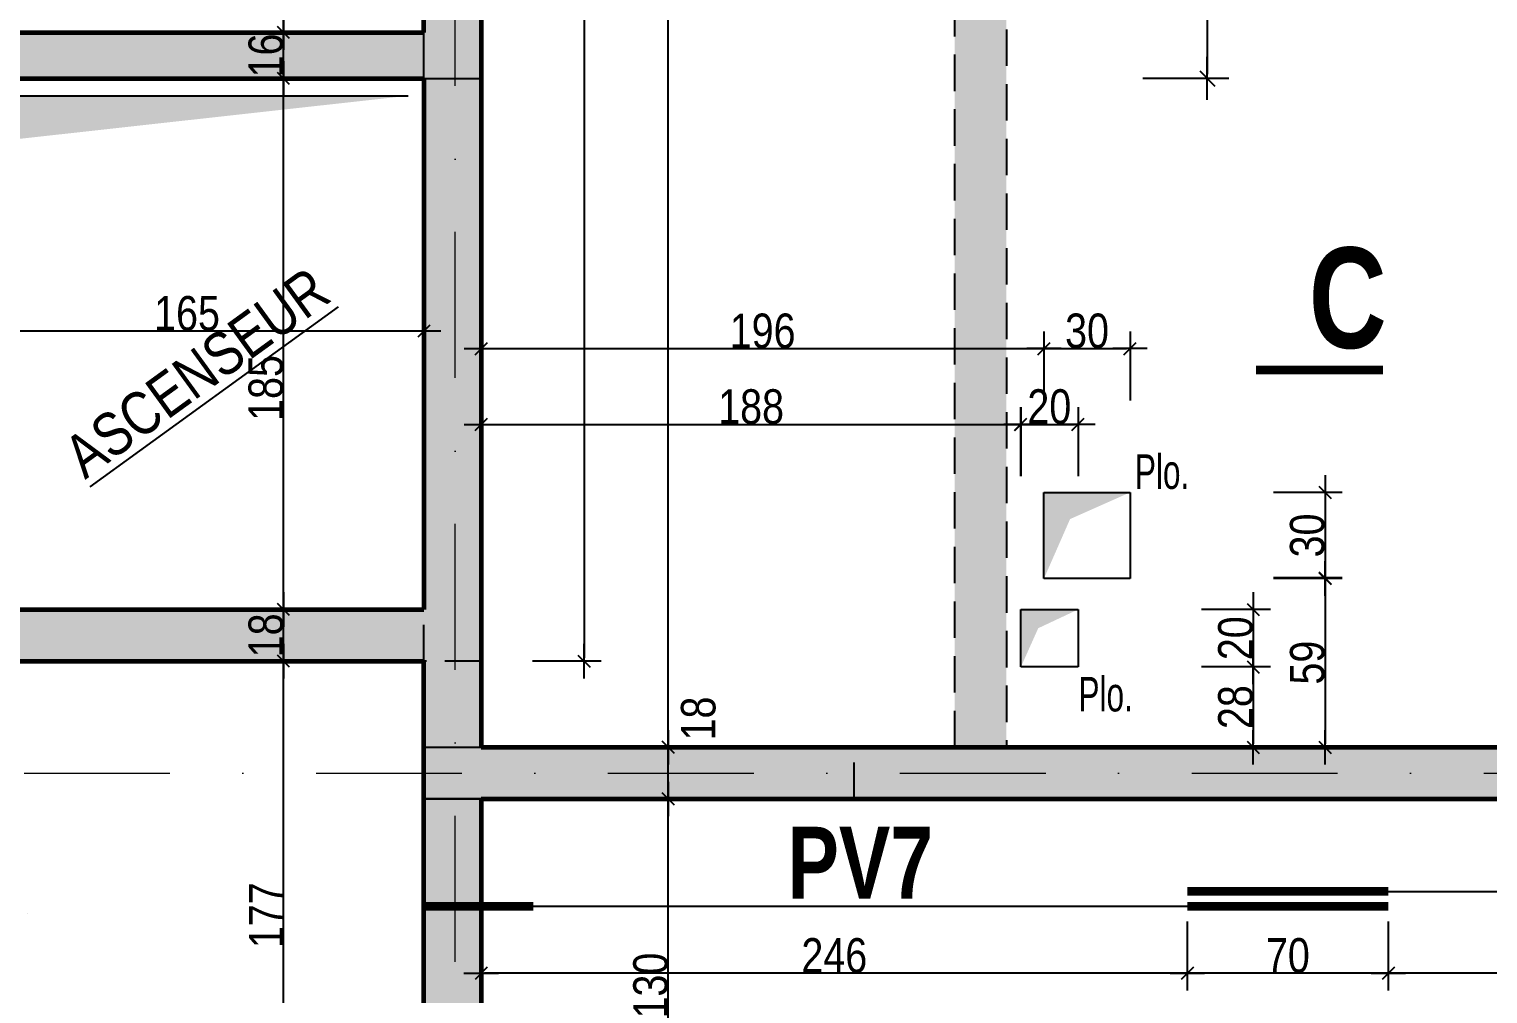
# Model space of a CAD drawing. Header units: millimetres. Extents: x 2049 to 9471, y -43633 to -39431.
# Drawn here: x 4036 to 4544, y -41762 to -41426 of the extents above; entities that cross this region are included whole.
import ezdxf
from ezdxf.enums import TextEntityAlignment as Align

# ---------------------------------------------------------------- set-up
doc = ezdxf.new("R2010")
doc.units = ezdxf.units.MM
doc.linetypes.add('CACHEX2', pattern=[19.05, 12.7, -6.35])
doc.linetypes.add('TIRETPTX2', pattern=[50.8, 25.4, -12.7, 0, -12.7])
for name, color, linetype in [('01_cote_gen', 4, 'Continuous'), ('01_murs_sup', 2, 'CACHEX2'), ('01_poch_murs', 253, 'Continuous'), ('01_poch_poteaux', 250, 'Continuous'), ('01_resv', 32, 'Continuous'), ('01_texte', 230, 'Continuous'), ('AA_COTES', 2, 'Continuous')]:
    doc.layers.add(name, color=color, linetype=linetype)
doc.layers.add('01_murs_coup', color=5, linetype='Continuous', lineweight=60)
doc.layers.add('01_tram_axes', color=2, linetype='TIRETPTX2', lineweight=9)
doc.styles.add('ARIAL NA', font='ARIALN.TTF')
doc.styles.add('impact', font='impact.ttf')
doc.styles.add('STYLE2', font='ARIALN.TTF')
doc.dimstyles.new('JB50', dxfattribs={"dimscale": 0.1, "dimtxt": 150, "dimasz": 15, "dimexe": 0.1, "dimexo": 0.1, "dimgap": 0.09, "dimtad": 1, "dimdec": 1, "dimdsep": 46, "dimtxsty": 'STYLE2', "dimblk1": 'BOND_G', "dimblk2": 'BOND_D', "dimsah": 1, "dimcen": 1.5, "dimdle": 0.01, "dimse1": 1, "dimse2": 1, "dimclrd": 4, "dimclre": 2, "dimclrt": 6, "dimazin": 2, "dimtfac": 2.333333, "dimtdec": 1, "dimtix": 1, "dimtmove": 2, "dimatfit": 3, "dimldrblk": 'BOND_G', "dimfxl": 1, "dimtolj": 1, "dimtzin": 0, "dimarcsym": 0})
doc.dimstyles.new('JB50res', dxfattribs={"dimscale": 0.1, "dimtxt": 120, "dimasz": 12, "dimexe": 0.1, "dimexo": 0.1, "dimgap": 0.09, "dimtad": 1, "dimdec": 1, "dimdsep": 46, "dimtxsty": 'STYLE2', "dimblk1": 'BOND_G', "dimblk2": 'BOND_D', "dimsah": 1, "dimcen": 1.5, "dimdle": 0.01, "dimse1": 1, "dimse2": 1, "dimclrd": 4, "dimclre": 2, "dimclrt": 6, "dimazin": 2, "dimtfac": 2.333333, "dimtdec": 1, "dimtix": 1, "dimtmove": 2, "dimatfit": 3, "dimldrblk": 'BOND_G', "dimfxl": 1, "dimtolj": 1, "dimtzin": 0, "dimarcsym": 0})
pattern_1 = [(135, (-9275.435, 6358.231), (-11.2253202, 9e-16), [7.9375, -7.9375])]

# ---------------------------------------------------------------- blocks, each defined once
blk = doc.blocks.new('BOND_G')
at = {"layer": 'AA_COTES', "color": 0}
for p, q in [((0, -5), (0, 15)), ((5, 0), (-5, 0)), ((1.77, 1.77), (-1.77, -1.77))]:
    blk.add_line(p, q, dxfattribs=at)
blk = doc.blocks.new('BOND_D')
at = {"layer": 'AA_COTES', "color": 0}
for p, q in [((0, 5), (0, -15)), ((5, 0), (-5, 0)), ((-1.77, -1.77), (1.77, 1.77))]:
    blk.add_line(p, q, dxfattribs=at)
blk = doc.blocks.new('*D4278')
at = {"layer": '01_cote_gen', "color": 4, "lineweight": -2, "ltscale": 200, "transparency": 16777216}
blk.add_line((4258.26, -41823.41), (4258.26, -41695.81), dxfattribs=at)
at = {"layer": 'Defpoints', "color": 0, "ltscale": 200, "transparency": 16777216}
for p in [(4258.26, -41694.61), (4307.48, -41694.61), (4328.55, -41824.61)]:
    blk.add_point(p, dxfattribs=at)
at = {"layer": '01_cote_gen', "color": 4, "lineweight": -2, "ltscale": 200, "transparency": 16777216, "xscale": 1.2, "yscale": 1.2, "zscale": 1.2}
for name, p, rotation in [('BOND_D', (4258.26, -41694.61), 90), ('BOND_G', (4258.26, -41824.61), 270)]:
    blk.add_blockref(name, p, dxfattribs=dict(at, rotation=rotation))
at = {"layer": '01_cote_gen', "color": 6, "ltscale": 200, "transparency": 16777216, "insert": (4252.12, -41759.61), "char_height": 12, "attachment_point": 5, "rotation": 90, "style": 'STYLE2'}
blk.add_mtext('\\A1;130', dxfattribs=at)
blk = doc.blocks.new('*D4279')
at = {"layer": '01_cote_gen', "color": 4, "lineweight": -2, "ltscale": 200, "transparency": 16777216}
blk.add_line((4258.26, -41693.41), (4258.26, -41677.81), dxfattribs=at)
at = {"layer": 'Defpoints', "color": 0, "ltscale": 200, "transparency": 16777216}
for p in [(4258.26, -41676.61), (4340.3, -41676.61), (4307.48, -41694.61)]:
    blk.add_point(p, dxfattribs=at)
at = {"layer": '01_cote_gen', "color": 4, "lineweight": -2, "ltscale": 200, "transparency": 16777216, "xscale": 1.2, "yscale": 1.2, "zscale": 1.2}
for name, p, rotation in [('BOND_D', (4258.26, -41676.61), 90), ('BOND_G', (4258.26, -41694.61), 270)]:
    blk.add_blockref(name, p, dxfattribs=dict(at, rotation=rotation))
at = {"layer": '01_cote_gen', "color": 6, "ltscale": 200, "transparency": 16777216, "insert": (4268.75, -41666.58), "char_height": 12, "attachment_point": 5, "rotation": 90, "style": 'STYLE2'}
blk.add_mtext('\\A1;18', dxfattribs=at)
blk = doc.blocks.new('*D4280')
at = {"layer": '01_cote_gen', "color": 4, "lineweight": -2, "ltscale": 200, "transparency": 16777216}
blk.add_line((4258.26, -41675.41), (4258.26, -41084.81), dxfattribs=at)
at = {"layer": 'Defpoints', "color": 0, "ltscale": 200, "transparency": 16777216}
for p in [(4258.26, -41083.61), (4328.58, -41083.61), (4340.3, -41676.61)]:
    blk.add_point(p, dxfattribs=at)
at = {"layer": '01_cote_gen', "color": 4, "lineweight": -2, "ltscale": 200, "transparency": 16777216, "xscale": 1.2, "yscale": 1.2, "zscale": 1.2}
for name, p, rotation in [('BOND_D', (4258.26, -41083.61), 90), ('BOND_G', (4258.26, -41676.61), 270)]:
    blk.add_blockref(name, p, dxfattribs=dict(at, rotation=rotation))
at = {"layer": '01_cote_gen', "color": 6, "ltscale": 200, "transparency": 16777216, "insert": (4252.12, -41380.11), "char_height": 12, "attachment_point": 5, "rotation": 90, "style": 'STYLE2'}
blk.add_mtext('\\A1;593', dxfattribs=at)
blk = doc.blocks.new('*D4315')
at = {"layer": '01_murs_sup', "color": 4, "lineweight": -2, "ltscale": 200, "transparency": 16777216}
blk.add_line((4228.91, -41068.81), (4228.91, -41645.41), dxfattribs=at)
at = {"layer": 'Defpoints', "color": 0, "ltscale": 200, "transparency": 16777216}
for p in [(4213.95, -41067.61), (4147.03, -41646.61), (4228.91, -41646.61)]:
    blk.add_point(p, dxfattribs=at)
at = {"layer": '01_murs_sup', "color": 4, "lineweight": -2, "ltscale": 200, "transparency": 16777216, "xscale": 1.2, "yscale": 1.2, "zscale": 1.2}
for name, p, rotation in [('BOND_G', (4228.91, -41067.61), 90), ('BOND_D', (4228.91, -41646.61), 270)]:
    blk.add_blockref(name, p, dxfattribs=dict(at, rotation=rotation))
at = {"layer": '01_murs_sup', "color": 6, "ltscale": 200, "transparency": 16777216, "insert": (4222.77, -41357.11), "char_height": 12, "attachment_point": 5, "rotation": 90, "style": 'STYLE2'}
blk.add_mtext('\\A1;579', dxfattribs=at)
blk = doc.blocks.new('*D4332')
at = {"layer": '01_cote_gen', "color": 4, "lineweight": -2, "ltscale": 200, "transparency": 16777216}
blk.add_line((4171.86, -41531.64), (4009.3, -41531.64), dxfattribs=at)
at = {"layer": 'Defpoints', "color": 0, "ltscale": 200, "transparency": 16777216}
for p in [(4008.1, -41531.64), (4173.06, -41579.54), (4008.1, -41593.36)]:
    blk.add_point(p, dxfattribs=at)
at = {"layer": '01_cote_gen', "color": 4, "lineweight": -2, "ltscale": 200, "transparency": 16777216, "xscale": 1.2, "yscale": 1.2, "zscale": 1.2, "rotation": 180}
blk.add_blockref('BOND_D', (4008.1, -41531.64), dxfattribs=at)
at = {"layer": '01_cote_gen', "color": 4, "lineweight": -2, "ltscale": 200, "transparency": 16777216, "xscale": 1.2, "yscale": 1.2, "zscale": 1.2}
blk.add_blockref('BOND_G', (4173.06, -41531.64), dxfattribs=at)
at = {"layer": '01_cote_gen', "color": 6, "ltscale": 200, "transparency": 16777216, "insert": (4090.58, -41525.5), "char_height": 12, "attachment_point": 5, "style": 'STYLE2'}
blk.add_mtext('\\A1;165', dxfattribs=at)
blk = doc.blocks.new('*D4342')
at = {"layer": '01_cote_gen', "color": 4, "lineweight": -2, "ltscale": 200, "transparency": 16777216}
blk.add_line((4124.21, -41822.41), (4124.21, -41647.81), dxfattribs=at)
at = {"layer": 'Defpoints', "color": 0, "ltscale": 200, "transparency": 16777216}
for p in [(4124.21, -41646.61), (4142.21, -41646.61), (4142.21, -41823.61)]:
    blk.add_point(p, dxfattribs=at)
at = {"layer": '01_cote_gen', "color": 4, "lineweight": -2, "ltscale": 200, "transparency": 16777216, "xscale": 1.2, "yscale": 1.2, "zscale": 1.2}
for name, p, rotation in [('BOND_D', (4124.21, -41646.61), 90), ('BOND_G', (4124.21, -41823.61), 270)]:
    blk.add_blockref(name, p, dxfattribs=dict(at, rotation=rotation))
at = {"layer": '01_cote_gen', "color": 6, "ltscale": 200, "transparency": 16777216, "insert": (4118.18, -41735.11), "char_height": 12, "attachment_point": 5, "rotation": 90, "style": 'STYLE2'}
blk.add_mtext('\\A1;177', dxfattribs=at)
blk = doc.blocks.new('*D4343')
at = {"layer": '01_cote_gen', "color": 4, "lineweight": -2, "ltscale": 200, "transparency": 16777216}
blk.add_line((4124.21, -41645.41), (4124.21, -41629.81), dxfattribs=at)
at = {"layer": 'Defpoints', "color": 0, "ltscale": 200, "transparency": 16777216}
for p in [(4124.21, -41628.61), (4154.18, -41628.61), (4154.18, -41646.61)]:
    blk.add_point(p, dxfattribs=at)
at = {"layer": '01_cote_gen', "color": 4, "lineweight": -2, "ltscale": 200, "transparency": 16777216, "xscale": 1.2, "yscale": 1.2, "zscale": 1.2}
for name, p, rotation in [('BOND_D', (4124.21, -41628.61), 90), ('BOND_G', (4124.21, -41646.61), 270)]:
    blk.add_blockref(name, p, dxfattribs=dict(at, rotation=rotation))
at = {"layer": '01_cote_gen', "color": 6, "ltscale": 200, "transparency": 16777216, "insert": (4118.08, -41637.61), "char_height": 12, "attachment_point": 5, "rotation": 90, "style": 'STYLE2'}
blk.add_mtext('\\A1;18', dxfattribs=at)
blk = doc.blocks.new('*D4344')
at = {"layer": '01_cote_gen', "color": 4, "lineweight": -2, "ltscale": 200, "transparency": 16777216}
blk.add_line((4124.21, -41627.41), (4124.21, -41444.81), dxfattribs=at)
at = {"layer": 'Defpoints', "color": 0, "ltscale": 200, "transparency": 16777216}
for p in [(4124.21, -41443.61), (4142.21, -41443.61), (4142.21, -41628.61)]:
    blk.add_point(p, dxfattribs=at)
at = {"layer": '01_cote_gen', "color": 4, "lineweight": -2, "ltscale": 200, "transparency": 16777216, "xscale": 1.2, "yscale": 1.2, "zscale": 1.2}
for name, p, rotation in [('BOND_D', (4124.21, -41443.61), 90), ('BOND_G', (4124.21, -41628.61), 270)]:
    blk.add_blockref(name, p, dxfattribs=dict(at, rotation=rotation))
at = {"layer": '01_cote_gen', "color": 6, "ltscale": 200, "transparency": 16777216, "insert": (4118.08, -41551.44), "char_height": 12, "attachment_point": 5, "rotation": 90, "style": 'STYLE2'}
blk.add_mtext('\\A1;185', dxfattribs=at)
blk = doc.blocks.new('*D4345')
at = {"layer": '01_cote_gen', "color": 4, "lineweight": -2, "ltscale": 200, "transparency": 16777216}
blk.add_line((4124.21, -41442.41), (4124.21, -41428.81), dxfattribs=at)
at = {"layer": 'Defpoints', "color": 0, "ltscale": 200, "transparency": 16777216}
for p in [(4124.21, -41427.61), (4149.02, -41427.61), (4149.02, -41443.61)]:
    blk.add_point(p, dxfattribs=at)
at = {"layer": '01_cote_gen', "color": 4, "lineweight": -2, "ltscale": 200, "transparency": 16777216, "xscale": 1.2, "yscale": 1.2, "zscale": 1.2}
for name, p, rotation in [('BOND_D', (4124.21, -41427.61), 90), ('BOND_G', (4124.21, -41443.61), 270)]:
    blk.add_blockref(name, p, dxfattribs=dict(at, rotation=rotation))
at = {"layer": '01_cote_gen', "color": 6, "ltscale": 200, "transparency": 16777216, "insert": (4118.08, -41435.61), "char_height": 12, "attachment_point": 5, "rotation": 90, "style": 'STYLE2'}
blk.add_mtext('\\A1;16', dxfattribs=at)
blk = doc.blocks.new('*D4346')
at = {"layer": '01_cote_gen', "color": 4, "lineweight": -2, "ltscale": 200, "transparency": 16777216}
blk.add_line((4124.21, -41426.41), (4124.21, -41088.81), dxfattribs=at)
at = {"layer": 'Defpoints', "color": 0, "ltscale": 200, "transparency": 16777216}
for p in [(4124.21, -41087.61), (4143.76, -41087.61), (4149.67, -41427.61)]:
    blk.add_point(p, dxfattribs=at)
at = {"layer": '01_cote_gen', "color": 4, "lineweight": -2, "ltscale": 200, "transparency": 16777216, "xscale": 1.2, "yscale": 1.2, "zscale": 1.2}
for name, p, rotation in [('BOND_D', (4124.21, -41087.61), 90), ('BOND_G', (4124.21, -41427.61), 270)]:
    blk.add_blockref(name, p, dxfattribs=dict(at, rotation=rotation))
at = {"layer": '01_cote_gen', "color": 6, "ltscale": 200, "transparency": 16777216, "insert": (4118.08, -41240.26), "char_height": 12, "attachment_point": 5, "rotation": 90, "style": 'STYLE2'}
blk.add_mtext('\\A1;340', dxfattribs=at)
blk = doc.blocks.new('*D4521')
at = {"layer": '01_resv', "color": 4, "lineweight": -2, "ltscale": 200, "transparency": 16777216}
blk.add_line((4462.03, -41629.81), (4462.03, -41647.41), dxfattribs=at)
at = {"layer": 'Defpoints', "color": 0, "ltscale": 200, "transparency": 16777216}
for p in [(4400.99, -41628.61), (4400.99, -41648.61), (4462.03, -41648.61)]:
    blk.add_point(p, dxfattribs=at)
at = {"layer": '01_resv', "color": 4, "lineweight": -2, "ltscale": 200, "transparency": 16777216, "xscale": 1.2, "yscale": 1.2, "zscale": 1.2}
for name, p, rotation in [('BOND_G', (4462.03, -41628.61), 90), ('BOND_D', (4462.03, -41648.61), 270)]:
    blk.add_blockref(name, p, dxfattribs=dict(at, rotation=rotation))
at = {"layer": '01_resv', "color": 6, "ltscale": 200, "transparency": 16777216, "insert": (4455.89, -41638.61), "char_height": 12, "attachment_point": 5, "rotation": 90, "style": 'STYLE2'}
blk.add_mtext('\\A1;20', dxfattribs=at)
blk = doc.blocks.new('*D4522')
at = {"layer": '01_resv', "color": 4, "lineweight": -2, "ltscale": 200, "transparency": 16777216}
blk.add_line((4462.03, -41649.81), (4462.03, -41675.41), dxfattribs=at)
at = {"layer": 'Defpoints', "color": 0, "ltscale": 200, "transparency": 16777216}
for p in [(4447.66, -41648.61), (4450.14, -41676.61), (4462.03, -41676.61)]:
    blk.add_point(p, dxfattribs=at)
at = {"layer": '01_resv', "color": 4, "lineweight": -2, "ltscale": 200, "transparency": 16777216, "xscale": 1.2, "yscale": 1.2, "zscale": 1.2}
for name, p, rotation in [('BOND_G', (4462.03, -41648.61), 90), ('BOND_D', (4462.03, -41676.61), 270)]:
    blk.add_blockref(name, p, dxfattribs=dict(at, rotation=rotation))
at = {"layer": '01_resv', "color": 6, "ltscale": 200, "transparency": 16777216, "insert": (4455.89, -41662.61), "char_height": 12, "attachment_point": 5, "rotation": 90, "style": 'STYLE2'}
blk.add_mtext('\\A1;28', dxfattribs=at)
blk = doc.blocks.new('*D4523')
at = {"layer": '01_resv', "color": 4, "lineweight": -2, "ltscale": 200, "transparency": 16777216}
blk.add_line((4487.04, -41589.01), (4487.04, -41616.61), dxfattribs=at)
at = {"layer": 'Defpoints', "color": 0, "ltscale": 200, "transparency": 16777216}
for p in [(4419.13, -41587.81), (4419.13, -41617.81), (4487.04, -41617.81)]:
    blk.add_point(p, dxfattribs=at)
at = {"layer": '01_resv', "color": 4, "lineweight": -2, "ltscale": 200, "transparency": 16777216, "xscale": 1.2, "yscale": 1.2, "zscale": 1.2}
for name, p, rotation in [('BOND_G', (4487.04, -41587.81), 90), ('BOND_D', (4487.04, -41617.81), 270)]:
    blk.add_blockref(name, p, dxfattribs=dict(at, rotation=rotation))
at = {"layer": '01_resv', "color": 6, "ltscale": 200, "transparency": 16777216, "insert": (4480.91, -41602.81), "char_height": 12, "attachment_point": 5, "rotation": 90, "style": 'STYLE2'}
blk.add_mtext('\\A1;30', dxfattribs=at)
blk = doc.blocks.new('*D4524')
at = {"layer": '01_resv', "color": 4, "lineweight": -2, "ltscale": 200, "transparency": 16777216}
blk.add_line((4487.04, -41618.81), (4487.04, -41675.41), dxfattribs=at)
at = {"layer": 'Defpoints', "color": 0, "ltscale": 200, "transparency": 16777216}
for p in [(4419.13, -41617.61), (4482.83, -41676.61), (4487.04, -41676.61)]:
    blk.add_point(p, dxfattribs=at)
at = {"layer": '01_resv', "color": 4, "lineweight": -2, "ltscale": 200, "transparency": 16777216, "xscale": 1.2, "yscale": 1.2, "zscale": 1.2}
for name, p, rotation in [('BOND_G', (4487.04, -41617.61), 90), ('BOND_D', (4487.04, -41676.61), 270)]:
    blk.add_blockref(name, p, dxfattribs=dict(at, rotation=rotation))
at = {"layer": '01_resv', "color": 6, "ltscale": 200, "transparency": 16777216, "insert": (4480.91, -41647.11), "char_height": 12, "attachment_point": 5, "rotation": 90, "style": 'STYLE2'}
blk.add_mtext('\\A1;59', dxfattribs=at)
blk = doc.blocks.new('*D4525')
at = {"layer": '01_resv', "color": 4, "lineweight": -2, "ltscale": 200, "transparency": 16777216}
blk.add_line((4194.29, -41564.11), (4379.89, -41564.11), dxfattribs=at)
at = {"layer": 'Defpoints', "color": 0, "ltscale": 200, "transparency": 16777216}
for p in [(4381.09, -41564.11), (4193.09, -41604.47), (4381.09, -41628.61)]:
    blk.add_point(p, dxfattribs=at)
at = {"layer": '01_resv', "color": 4, "lineweight": -2, "ltscale": 200, "transparency": 16777216, "xscale": 1.2, "yscale": 1.2, "zscale": 1.2, "rotation": 180}
blk.add_blockref('BOND_G', (4193.09, -41564.11), dxfattribs=at)
at = {"layer": '01_resv', "color": 4, "lineweight": -2, "ltscale": 200, "transparency": 16777216, "xscale": 1.2, "yscale": 1.2, "zscale": 1.2}
blk.add_blockref('BOND_D', (4381.09, -41564.11), dxfattribs=at)
at = {"layer": '01_resv', "color": 6, "ltscale": 200, "transparency": 16777216, "insert": (4287.09, -41557.98), "char_height": 12, "attachment_point": 5, "style": 'STYLE2'}
blk.add_mtext('\\A1;188', dxfattribs=at)
blk = doc.blocks.new('*D4526')
at = {"layer": '01_resv', "color": 4, "lineweight": -2, "ltscale": 200, "transparency": 16777216}
blk.add_line((4382.19, -41564.11), (4399.79, -41564.11), dxfattribs=at)
at = {"layer": 'Defpoints', "color": 0, "ltscale": 200, "transparency": 16777216}
for p in [(4400.99, -41564.11), (4380.99, -41576.5), (4400.99, -41628.61)]:
    blk.add_point(p, dxfattribs=at)
at = {"layer": '01_resv', "color": 4, "lineweight": -2, "ltscale": 200, "transparency": 16777216, "xscale": 1.2, "yscale": 1.2, "zscale": 1.2, "rotation": 180}
blk.add_blockref('BOND_G', (4380.99, -41564.11), dxfattribs=at)
at = {"layer": '01_resv', "color": 4, "lineweight": -2, "ltscale": 200, "transparency": 16777216, "xscale": 1.2, "yscale": 1.2, "zscale": 1.2}
blk.add_blockref('BOND_D', (4400.99, -41564.11), dxfattribs=at)
at = {"layer": '01_resv', "color": 6, "ltscale": 200, "transparency": 16777216, "insert": (4390.99, -41557.98), "char_height": 12, "attachment_point": 5, "style": 'STYLE2'}
blk.add_mtext('\\A1;20', dxfattribs=at)
blk = doc.blocks.new('*D4527')
at = {"layer": '01_resv', "color": 4, "lineweight": -2, "ltscale": 200, "transparency": 16777216}
blk.add_line((4194.29, -41537.74), (4387.93, -41537.74), dxfattribs=at)
at = {"layer": 'Defpoints', "color": 0, "ltscale": 200, "transparency": 16777216}
for p in [(4389.13, -41537.74), (4193.09, -41570.11), (4389.13, -41587.81)]:
    blk.add_point(p, dxfattribs=at)
at = {"layer": '01_resv', "color": 4, "lineweight": -2, "ltscale": 200, "transparency": 16777216, "xscale": 1.2, "yscale": 1.2, "zscale": 1.2, "rotation": 180}
blk.add_blockref('BOND_G', (4193.09, -41537.74), dxfattribs=at)
at = {"layer": '01_resv', "color": 4, "lineweight": -2, "ltscale": 200, "transparency": 16777216, "xscale": 1.2, "yscale": 1.2, "zscale": 1.2}
blk.add_blockref('BOND_D', (4389.13, -41537.74), dxfattribs=at)
at = {"layer": '01_resv', "color": 6, "ltscale": 200, "transparency": 16777216, "insert": (4291.11, -41531.6), "char_height": 12, "attachment_point": 5, "style": 'STYLE2'}
blk.add_mtext('\\A1;196', dxfattribs=at)
blk = doc.blocks.new('*D4528')
at = {"layer": '01_resv', "color": 4, "lineweight": -2, "ltscale": 200, "transparency": 16777216}
blk.add_line((4390.33, -41537.74), (4417.93, -41537.74), dxfattribs=at)
at = {"layer": 'Defpoints', "color": 0, "ltscale": 200, "transparency": 16777216}
for p in [(4419.13, -41537.74), (4389.13, -41543.74), (4419.13, -41587.81)]:
    blk.add_point(p, dxfattribs=at)
at = {"layer": '01_resv', "color": 4, "lineweight": -2, "ltscale": 200, "transparency": 16777216, "xscale": 1.2, "yscale": 1.2, "zscale": 1.2, "rotation": 180}
blk.add_blockref('BOND_G', (4389.13, -41537.74), dxfattribs=at)
at = {"layer": '01_resv', "color": 4, "lineweight": -2, "ltscale": 200, "transparency": 16777216, "xscale": 1.2, "yscale": 1.2, "zscale": 1.2}
blk.add_blockref('BOND_D', (4419.13, -41537.74), dxfattribs=at)
at = {"layer": '01_resv', "color": 6, "ltscale": 200, "transparency": 16777216, "insert": (4404.13, -41531.6), "char_height": 12, "attachment_point": 5, "style": 'STYLE2'}
blk.add_mtext('\\A1;30', dxfattribs=at)
blk = doc.blocks.new('*D4897')
at = {"layer": '01_cote_gen', "color": 4, "lineweight": -2, "ltscale": 200, "transparency": 16777216}
blk.add_line((4507.9, -41755.31), (4440.3, -41755.31), dxfattribs=at)
at = {"layer": 'Defpoints', "color": 0, "ltscale": 200, "transparency": 16777216}
for p in [(4439.1, -41743.82), (4509.1, -41743.82), (4439.1, -41755.31)]:
    blk.add_point(p, dxfattribs=at)
at = {"layer": '01_cote_gen', "color": 4, "lineweight": -2, "ltscale": 200, "transparency": 16777216, "xscale": 1.2, "yscale": 1.2, "zscale": 1.2, "rotation": 180}
blk.add_blockref('BOND_D', (4439.1, -41755.31), dxfattribs=at)
at = {"layer": '01_cote_gen', "color": 4, "lineweight": -2, "ltscale": 200, "transparency": 16777216, "xscale": 1.2, "yscale": 1.2, "zscale": 1.2}
blk.add_blockref('BOND_G', (4509.1, -41755.31), dxfattribs=at)
at = {"layer": '01_cote_gen', "color": 6, "ltscale": 200, "transparency": 16777216, "insert": (4474.1, -41749.17), "char_height": 12, "attachment_point": 5, "style": 'STYLE2'}
blk.add_mtext('\\A1;70', dxfattribs=at)
blk = doc.blocks.new('*D4898')
at = {"layer": '01_cote_gen', "color": 4, "lineweight": -2, "ltscale": 200, "transparency": 16777216}
blk.add_line((4437.9, -41755.31), (4194.26, -41755.31), dxfattribs=at)
at = {"layer": 'Defpoints', "color": 0, "ltscale": 200, "transparency": 16777216}
for p in [(4439.1, -41743.82), (4193.06, -41749.56), (4193.06, -41755.31)]:
    blk.add_point(p, dxfattribs=at)
at = {"layer": '01_cote_gen', "color": 4, "lineweight": -2, "ltscale": 200, "transparency": 16777216, "xscale": 1.2, "yscale": 1.2, "zscale": 1.2, "rotation": 180}
blk.add_blockref('BOND_D', (4193.06, -41755.31), dxfattribs=at)
at = {"layer": '01_cote_gen', "color": 4, "lineweight": -2, "ltscale": 200, "transparency": 16777216, "xscale": 1.2, "yscale": 1.2, "zscale": 1.2}
blk.add_blockref('BOND_G', (4439.1, -41755.31), dxfattribs=at)
at = {"layer": '01_cote_gen', "color": 6, "ltscale": 200, "transparency": 16777216, "insert": (4316.08, -41749.17), "char_height": 12, "attachment_point": 5, "style": 'STYLE2'}
blk.add_mtext('\\A1;246', dxfattribs=at)
blk = doc.blocks.new('*D4900')
at = {"layer": '01_cote_gen', "color": 4, "lineweight": -2, "ltscale": 200, "transparency": 16777216}
blk.add_line((4758.38, -41755.31), (4510.3, -41755.31), dxfattribs=at)
at = {"layer": 'Defpoints', "color": 0, "ltscale": 200, "transparency": 16777216}
for p in [(4509.1, -41737.31), (4759.58, -41737.31), (4509.1, -41755.31)]:
    blk.add_point(p, dxfattribs=at)
at = {"layer": '01_cote_gen', "color": 4, "lineweight": -2, "ltscale": 200, "transparency": 16777216, "xscale": 1.2, "yscale": 1.2, "zscale": 1.2, "rotation": 180}
blk.add_blockref('BOND_D', (4509.1, -41755.31), dxfattribs=at)
at = {"layer": '01_cote_gen', "color": 4, "lineweight": -2, "ltscale": 200, "transparency": 16777216, "xscale": 1.2, "yscale": 1.2, "zscale": 1.2}
blk.add_blockref('BOND_G', (4759.58, -41755.31), dxfattribs=at)
at = {"layer": '01_cote_gen', "color": 6, "ltscale": 200, "transparency": 16777216, "insert": (4634.34, -41749.17), "char_height": 12, "attachment_point": 5, "style": 'STYLE2'}
blk.add_mtext('\\A1;250.5', dxfattribs=at)
blk = doc.blocks.new('*D4923')
at = {"layer": '01_cote_gen', "color": 4, "lineweight": -2, "ltscale": 200, "transparency": 16777216}
blk.add_line((4446.04, -41069.11), (4446.04, -41442.11), dxfattribs=at)
at = {"layer": 'Defpoints', "color": 0, "ltscale": 200, "transparency": 16777216}
for p in [(4490.16, -41067.61), (4090.56, -41443.61), (4446.04, -41443.61)]:
    blk.add_point(p, dxfattribs=at)
at = {"layer": '01_cote_gen', "color": 4, "lineweight": -2, "ltscale": 200, "transparency": 16777216, "xscale": 1.5, "yscale": 1.5, "zscale": 1.5}
for name, p, rotation in [('BOND_G', (4446.04, -41067.61), 90), ('BOND_D', (4446.04, -41443.61), 270)]:
    blk.add_blockref(name, p, dxfattribs=dict(at, rotation=rotation))
at = {"layer": '01_cote_gen', "color": 6, "ltscale": 200, "transparency": 16777216, "insert": (4438.37, -41255.61), "char_height": 15, "attachment_point": 5, "rotation": 90, "style": 'STYLE2'}
blk.add_mtext('\\A1;376', dxfattribs=at)

msp = doc.modelspace()

# ---------------------------------------------------------------- hatches: boundary and pattern name
at = {"layer": '01_murs_sup', "ltscale": 200}
h = msp.add_hatch(dxfattribs=at)
h.set_pattern_fill('DASH', color=256, scale=2.5, angle=135)
h.set_pattern_definition(pattern_1)
h.paths.add_polyline_path([(4378.05, -40472.62), (4043.1, -40472.62), (4043.1, -40492.62), (4358.05, -40492.62), (4358.02, -41067.61), (4337.89, -41067.61), (4337.88, -41087.61), (4358.05, -41087.61), (4358.05, -41676.61), (4323.01, -41676.61), (4323.01, -41694.56), (4607.05, -41694.56), (4607.05, -41676.61), (4376.05, -41676.61), (4376.05, -41083.61), (4656.05, -41083.61), (4656.05, -41067.61), (4378.05, -41067.61)])
h.paths.add_polyline_path([(4234.8, -41067.61), (4193.1, -41067.61), (4193.1, -40636.55), (3988.75, -40636.55), (3988.75, -40656.55), (4173.1, -40656.55), (4173.1, -41067.61), (3815.1, -41067.61), (3815.1, -41430.61), (3833.1, -41430.61), (3833.1, -41087.61), (4173.1, -41087.61), (4173.1, -41092.5), (4193.14, -41092.5), (4193.1, -41087.61), (4234.8, -41087.61)])
h = msp.add_hatch(dxfattribs=at)
h.set_pattern_fill('DASH', color=256, scale=2.5, angle=135)
h.set_pattern_definition(pattern_1)
h.paths.add_polyline_path([(4193.05, -41225.61), (4173.1, -41225.61), (4173.1, -41646.61), (4193.1, -41646.61)])
h.paths.add_polyline_path([(5135.05, -41067.61), (4956.05, -41067.61), (4956.05, -41083.61), (5135.05, -41083.61)], flags=17)
h.paths.add_polyline_path([(5381.05, -41067.61), (5235.05, -41067.61), (5235.05, -41083.61), (5365.05, -41083.61), (5365.05, -41676.61), (4709.05, -41676.61), (4709.05, -41694.56), (5381.05, -41694.61)])
h.paths.add_polyline_path([(5016.48, -41824.66), (4567.05, -41824.66), (4567.05, -41842.61), (4785.05, -41842.61), (4785.05, -42435.61), (4682.05, -42435.61), (4682.05, -42451.61), (4962.05, -42451.61), (4962.05, -42435.61), (4803.05, -42435.61), (4803.05, -41842.61), (5016.48, -41842.56)])
h.paths.add_polyline_path([(6295.05, -41676.61), (5979.1, -41676.61), (5979.01, -41083.61), (6075.05, -41083.61), (6075.05, -41067.61), (5815.05, -41067.61), (5815.05, -41083.61), (5961.1, -41083.61), (5961.1, -41676.61), (5749.1, -41676.61), (5749.1, -41694.61), (6295.05, -41694.61)])
h = msp.add_hatch(dxfattribs=at)
h.set_pattern_fill('DASH', color=256, scale=2.5, angle=135)
h.set_pattern_definition(pattern_1)
h.paths.add_polyline_path([(4464.95, -41824.61), (4054.05, -41824.61, 0.256151), (3307.48, -41415.28), (3023.96, -41415.28), (3023.96, -41267.88), (3003.96, -41267.88), (3003.96, -41435.28), (3307.48, -41435.28, -0.25879), (4041.76, -41842.61), (4173.05, -41842.61), (4173.05, -42262.93), (4193.05, -42262.93), (4193.05, -41842.61), (4465.06, -41842.65)])
h = msp.add_hatch(dxfattribs=at)
h.set_pattern_fill('DASH', color=256, scale=2.5, angle=135)
h.set_pattern_definition(pattern_1)
h.paths.add_polyline_path([(4382.05, -42435.61), (4193.05, -42435.61), (4193.05, -42262.93), (4173.05, -42262.93), (4173.05, -42451.61), (4382.05, -42451.61)])
edge = h.paths.add_edge_path()
edge.add_line((4172.97, -42605.58), (4172.97, -42545.58))
edge.add_arc((3323.96, -42275.27), 891, 161.49792, 342.33988, ccw=False)
edge.add_line((2479.02, -41992.53), (2571.63, -41686.43))
edge.add_line((2571.63, -41686.43), (2550.74, -41686.43))
edge.add_line((2550.74, -41686.43), (2459.96, -41986.46))
edge.add_arc((3323.96, -42275.27), 911, 161.51633, 338.74143)
edge = h.paths.add_edge_path()
edge.add_line((4198.06, -42459.61), (4172.97, -42459.61))
edge.add_line((4172.97, -42459.61), (4172.97, -42605.58))
edge.add_arc((3841.01, -42461.83), 361.75, 336.5851, 350.7466)
edge.add_line((4198.06, -42520), (4198.06, -42459.61))
at = {"layer": '01_poch_murs', "ltscale": 200}
h = msp.add_hatch(color=256, dxfattribs=at)
h.dxf.hatch_style = 1
h.paths.add_polyline_path([(4173.06, -41427.61), (3798.1, -41427.61), (3798.1, -41563.38), (3816.1, -41575.67), (3816.1, -41443.61), (3906.1, -41443.61), (3906.1, -41628.61), (3884.23, -41628.61, -0.007675), (3904.55, -41646.61), (4173.06, -41646.61), (4173.06, -41676.67), (4193.05, -41676.67), (4193.05, -41443.61), (4173.06, -41443.61), (4173.06, -41628.61), (4008.05, -41628.61), (4008.05, -41443.61), (4173.06, -41443.61)])
h.paths.add_polyline_path([(3988.05, -41443.61), (3988.05, -41628.61), (3924.1, -41628.61), (3924.1, -41443.61)], flags=16)
h.paths.add_polyline_path([(3816.1, -41575.67), (3804.52, -41592.18, -0.10101), (4042.46, -41843.61), (4173.06, -41843.61), (4173.06, -41823.61), (4053.49, -41823.61, 0.097958)])
at = {"layer": '01_poch_poteaux', "ltscale": 200}
h = msp.add_hatch(color=256, dxfattribs=at)
h.dxf.hatch_style = 1
h.paths.add_polyline_path([(4193.05, -41083.61), (4193.06, -41075.61), (4184.05, -41075.61), (4184.05, -41443.61), (4193.05, -41443.61)])
h.paths.add_polyline_path([(4184.05, -41075.61), (4173.06, -41075.61), (4173.06, -41087.61), (4173.06, -41427.61), (4173.06, -41443.61), (4184.05, -41443.61)])
h.paths.add_polyline_path([(4184.05, -41067.61), (4173.06, -41067.61), (4173.06, -41075.61), (4184.05, -41075.61)])
h.paths.add_polyline_path([(4193.06, -41067.61), (4184.05, -41067.61), (4184.05, -41075.61), (4193.06, -41075.61)])
h = msp.add_hatch(color=256, dxfattribs=at)
h.dxf.hatch_style = 1
h.paths.add_polyline_path([(5381.05, -41567.65), (5365.05, -41567.65), (5365.05, -41676.61), (4803.05, -41676.61), (4803.05, -41586.61), (4785.05, -41586.61), (4785.05, -41676.61), (4193.06, -41676.61), (4193.05, -41676.61), (4193.05, -41676.67), (4173.06, -41676.67), (4173.06, -41694.61), (4193.06, -41694.61), (4785.05, -41694.61), (4785.05, -41824.61), (4569.05, -41824.61), (4569.05, -41842.61), (4785.05, -41842.61), (4803.05, -41842.61), (4997.05, -41842.61), (4997.05, -41824.61), (4803.05, -41824.61), (4803.05, -41694.61), (5087.05, -41694.61), (5105.05, -41694.61), (5365.05, -41694.61), (5365.05, -42227.65), (5381.05, -42227.65)])
h = msp.add_hatch(color=256, dxfattribs=at)
h.dxf.hatch_style = 1
h.paths.add_polyline_path([(4193.05, -41694.61), (4173.06, -41694.61), (4173.06, -41823.61), (4173.06, -42227.65), (4193.05, -42227.65)])

# ---------------------------------------------------------------- linework, layer by layer
at = {"layer": '01_murs_coup', "ltscale": 0.1}
for p, q in [((4193.05, -41083.61), (4193.05, -41676.61)), ((4193.05, -41083.61), (4193.05, -41676.67)), ((4173.06, -41427.61), (4173.06, -41087.61)), ((3798.1, -41427.61), (4173.06, -41427.61)), ((4008.05, -41443.61), (4173.06, -41443.61)), ((4173.06, -41443.61), (4173.06, -41628.61)), ((4008.05, -41628.61), (4173.06, -41628.61)), ((3904.35, -41646.61), (4173.06, -41646.61)), ((4173.06, -41823.61), (4173.06, -41646.61)), ((4173.06, -41823.61), (4173.06, -41646.61)), ((4193.06, -41676.61), (4785.05, -41676.61)), ((4193.05, -41694.55), (4193.05, -42435.61)), ((4193.05, -41694.61), (4193.05, -42435.61)), ((4193.06, -41694.61), (4785.05, -41694.61))]:
    msp.add_line(p, q, dxfattribs=at)
for centre, radius, start, end in [((3307.56, -42300.78), 865.5, 31.88506, 90), ((3308.09, -42299.65), 884.44, 32.56407, 54.94303)]:
    msp.add_arc(centre, radius, start, end, dxfattribs=at)
at = {"layer": '01_murs_sup'}
for p, q in [((4376.05, -41083.61), (4376.05, -41676.61)), ((4358.05, -41676.61), (4358.05, -41087.61)), ((4173.1, -41646.61), (4173.1, -41225.61)), ((4193.05, -41225.61), (4193.1, -41646.61)), ((4193.1, -41646.61), (4173.1, -41646.61)), ((4323.01, -41694.56), (4323.01, -41676.61)), ((4323.01, -41676.61), (4358.05, -41676.61)), ((4376.05, -41676.61), (4607.05, -41676.61)), ((4607.05, -41694.56), (4323.01, -41694.56))]:
    msp.add_line(p, q, dxfattribs=at)
for radius, start in [(885.5, 32.53016), (865.5, 31.96306)]:
    msp.add_arc((3307.48, -42300.78), radius, start, 90, dxfattribs=at)
at = {"layer": '01_poch_murs', "ltscale": 200}
msp.add_line((4012.88, -41449.65), (4167.62, -41449.65), dxfattribs=at)
msp.add_solid([(4012.88, -41449.65), (4167.62, -41449.65), (4027.84, -41465.14)], dxfattribs=at)
at = {"layer": '01_poch_poteaux', "ltscale": 200}
for p, q in [((4173.06, -41443.61), (4173.06, -41427.61)), ((4173.06, -41443.61), (4193.05, -41443.61)), ((4193.05, -41676.67), (4173.06, -41676.67)), ((4193.06, -41694.61), (4173.06, -41694.61)), ((4173.06, -42227.65), (4173.06, -41694.61)), ((4173.06, -41694.61), (4193.06, -41694.61)), ((4193.06, -41694.61), (4193.06, -42227.65))]:
    msp.add_line(p, q, dxfattribs=at)
at = {"layer": '01_resv', "ltscale": 200}
for p, q in [((4389.13, -41587.81), (4419.13, -41587.81)), ((4389.13, -41617.81), (4389.13, -41587.81)), ((4419.13, -41587.81), (4419.13, -41617.81)), ((4419.13, -41617.81), (4389.13, -41617.81)), ((4381.09, -41628.61), (4400.99, -41628.61)), ((4381.09, -41648.61), (4381.09, -41628.61)), ((4400.99, -41628.61), (4400.99, -41648.61)), ((4400.99, -41648.61), (4381.09, -41648.61))]:
    msp.add_line(p, q, dxfattribs=at)
for points in [[(4389.13, -41617.81), (4389.13, -41587.81), (4398.22, -41597.1)], [(4389.13, -41587.81), (4419.13, -41587.81), (4398.22, -41597.1)], [(4381.09, -41648.61), (4381.09, -41628.61), (4387.13, -41635.12)], [(4381.09, -41628.61), (4400.99, -41628.61), (4387.13, -41635.12)]]:
    msp.add_solid(points, dxfattribs=at)
at = {"layer": '01_texte', "ltscale": 200}
for p, q in [((4439.1, -41726.81), (4829.58, -41726.81)), ((4173.06, -41731.96), (4509.05, -41731.97))]:
    msp.add_line(p, q, dxfattribs=at)
at = {"layer": '01_texte', "const_width": 3}
msp.add_lwpolyline([(4507.23, -41545.16), (4462.98, -41545.16)], dxfattribs=at)
at = {"layer": '01_texte', "ltscale": 200, "const_width": 3}
for points in [[(4439.1, -41726.81), (4509.1, -41726.81)], [(4173.06, -41731.96), (4211.19, -41731.96)], [(4509.05, -41731.97), (4439.05, -41731.96)]]:
    msp.add_lwpolyline(points, dxfattribs=at)
at = {"layer": '01_tram_axes', "color": 253, "ltscale": 2}
for p, q in [((4184.05, -42768.29), (4184.05, -40330.13)), ((2406.63, -41685.61), (7041.34, -41685.61))]:
    msp.add_line(p, q, dxfattribs=at)
at = {"layer": '01_tram_axes'}
msp.add_line((3526.69, -42137.8), (4043.99, -41727.49), dxfattribs=at)

# ---------------------------------------------------------------- texts
at = {"layer": '01_texte', "style": 'impact'}
msp.add_text('C', height=35, rotation=0, dxfattribs=at).set_placement((4494.95, -41548.01), align=Align.BOTTOM_CENTER)
at = {"layer": '01_texte', "style": 'STYLE2'}
msp.add_text('%%UASCENSEUR', height=15, rotation=35.9664, dxfattribs=at).set_placement((4055.07, -41583.48))
at = {"layer": '01_texte', "style": 'ARIAL NA', "width": 0.8}
for p in [(4430.28, -41590.18), (4410.62, -41667.7)]:
    msp.add_text('Plo.', height=12, dxfattribs=at).set_placement(p, align=Align.BOTTOM_CENTER)
at = {"layer": '01_texte', "style": 'impact'}
msp.add_text('PV7', height=25, dxfattribs=at).set_placement((4325.14, -41736.79), align=Align.BOTTOM_CENTER)

# ---------------------------------------------------------------- dimensions: what is measured, and where the dimension line sits
at = {"layer": '01_cote_gen', "ltscale": 200}
for base, p1, p2, dimstyle, picture, middle in [((4446.04, -41443.61), (4490.16, -41067.61), (4090.56, -41443.61), 'JB50', '*D4923', (4438.37, -41255.61)), ((4258.26, -41083.61), (4340.3, -41676.61), (4328.58, -41083.61), 'JB50res', '*D4280', (4252.12, -41380.11)), ((4124.21, -41427.61), (4149.02, -41443.61), (4149.02, -41427.61), 'JB50res', '*D4345', (4118.08, -41435.61)), ((4124.21, -41628.61), (4154.18, -41646.61), (4154.18, -41628.61), 'JB50res', '*D4343', (4118.08, -41637.61)), ((4124.21, -41646.61), (4142.21, -41823.61), (4142.21, -41646.61), 'JB50res', '*D4342', (4118.18, -41735.11)), ((4258.26, -41694.61), (4328.55, -41824.61), (4307.48, -41694.61), 'JB50res', '*D4278', (4252.12, -41759.61))]:
    dim = msp.add_linear_dim(base=base, p1=p1, p2=p2, angle=90, dimstyle=dimstyle, dxfattribs=at)
    dim.commit()
    dim.dimension.update_dxf_attribs({"geometry": picture, "text_midpoint": middle})
for base, p1, p2, picture, middle in [((4124.21, -41087.61), (4149.67, -41427.61), (4143.76, -41087.61), '*D4346', (4118.08, -41240.26)), ((4124.21, -41443.61), (4142.21, -41628.61), (4142.21, -41443.61), '*D4344', (4118.08, -41551.44)), ((4258.26, -41676.61), (4307.48, -41694.61), (4340.3, -41676.61), '*D4279', (4268.75, -41666.58))]:
    dim = msp.add_linear_dim(base=base, p1=p1, p2=p2, angle=90, dimstyle='JB50res', dxfattribs=at)
    dim.commit()
    dim.dimension.update_dxf_attribs({"geometry": picture, "text_midpoint": middle, "dimtype": 160})
for base, p1, p2, picture, middle in [((4008.1, -41531.64), (4173.06, -41579.54), (4008.1, -41593.36), '*D4332', (4090.58, -41525.5)), ((4193.06, -41755.31), (4439.1, -41743.82), (4193.06, -41749.56), '*D4898', (4316.08, -41749.17)), ((4439.1, -41755.31), (4509.1, -41743.82), (4439.1, -41743.82), '*D4897', (4474.1, -41749.17)), ((4509.1, -41755.31), (4759.58, -41737.31), (4509.1, -41737.31), '*D4900', (4634.34, -41749.17))]:
    dim = msp.add_linear_dim(base=base, p1=p1, p2=p2, dimstyle='JB50res', dxfattribs=at)
    dim.commit()
    dim.dimension.update_dxf_attribs({"geometry": picture, "text_midpoint": middle})
at = {"layer": '01_murs_sup', "ltscale": 200}
dim = msp.add_linear_dim(base=(4228.91, -41646.61), p1=(4213.95, -41067.61), p2=(4147.03, -41646.61), angle=90, dimstyle='JB50res', dxfattribs=at)
dim.commit()
dim.dimension.update_dxf_attribs({"geometry": '*D4315', "text_midpoint": (4222.77, -41357.11)})
at = {"layer": '01_resv', "ltscale": 200}
for base, p1, p2, picture, middle in [((4389.13, -41537.74), (4193.09, -41570.11), (4389.13, -41587.81), '*D4527', (4291.11, -41531.6)), ((4419.13, -41537.74), (4389.13, -41543.74), (4419.13, -41587.81), '*D4528', (4404.13, -41531.6)), ((4381.09, -41564.11), (4193.09, -41604.47), (4381.09, -41628.61), '*D4525', (4287.09, -41557.98)), ((4400.99, -41564.11), (4380.99, -41576.5), (4400.99, -41628.61), '*D4526', (4390.99, -41557.98))]:
    dim = msp.add_linear_dim(base=base, p1=p1, p2=p2, dimstyle='JB50res', dxfattribs=at)
    dim.commit()
    dim.dimension.update_dxf_attribs({"geometry": picture, "text_midpoint": middle})
for base, p1, p2, picture, middle in [((4487.04, -41617.81), (4419.13, -41587.81), (4419.13, -41617.81), '*D4523', (4480.91, -41602.81)), ((4487.04, -41676.61), (4419.13, -41617.61), (4482.83, -41676.61), '*D4524', (4480.91, -41647.11)), ((4462.03, -41648.61), (4400.99, -41628.61), (4400.99, -41648.61), '*D4521', (4455.89, -41638.61)), ((4462.03, -41676.61), (4447.66, -41648.61), (4450.14, -41676.61), '*D4522', (4455.89, -41662.61))]:
    dim = msp.add_linear_dim(base=base, p1=p1, p2=p2, angle=90, dimstyle='JB50res', dxfattribs=at)
    dim.commit()
    dim.dimension.update_dxf_attribs({"geometry": picture, "text_midpoint": middle})

doc.saveas('drawing.dxf')
